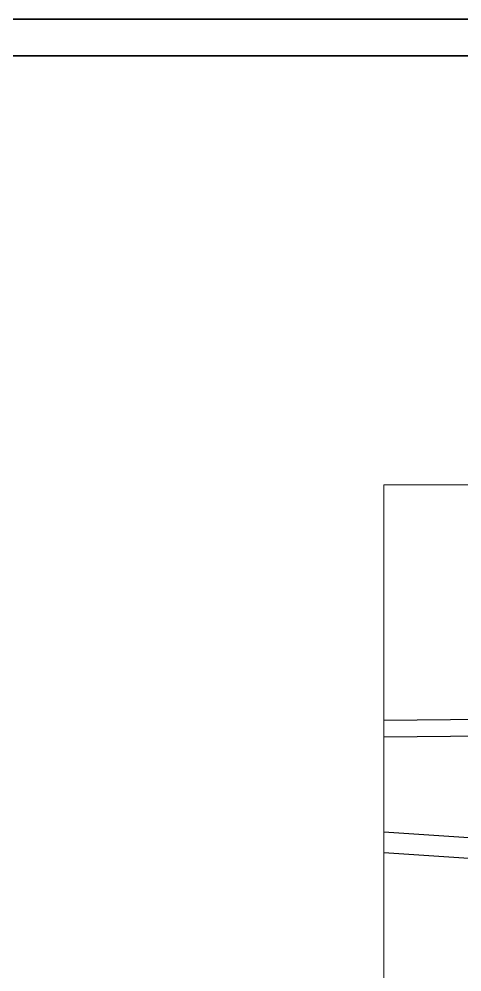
# Model space of a CAD drawing. Header units: millimetres. Extents: x 0 to 157650, y 0 to 89100.
# Drawn here: x 114006 to 123006, y 69723 to 89100 of the extents above; entities that cross this region are included whole.
import ezdxf

# ---------------------------------------------------------------- set-up
doc = ezdxf.new("R2010")
doc.units = ezdxf.units.MM
doc.header["$LTSCALE"] = 150
doc.layers.get('0').update_dxf_attribs({"lineweight": 18})
for name, color, linetype, lineweight in [('Border', 7, 'Continuous', 35), ('Visible', 7, 'Continuous', 25), ('Visible Narrow', 7, 'Continuous', 18)]:
    doc.layers.add(name, color=color, linetype=linetype, lineweight=lineweight)

# ---------------------------------------------------------------- blocks, each defined once
blk = doc.blocks.new('Borders Bigadan Border')
at = {"layer": 'Border'}
for p, q in [((0, 594), (1051, 594)), ((1046, 589), (20, 589))]:
    blk.add_line(p, q, dxfattribs=at)

msp = doc.modelspace()

# ---------------------------------------------------------------- linework, layer by layer
at = {"layer": 'Visible', "color": 9, "true_color": 0xc0c0c0}
for p, q in [((123837, 74862), (121416, 74839)), ((123840, 74519), (121416, 74497)), ((124074, 72388), (121416, 72564)), ((124047, 71970), (121416, 72144))]:
    msp.add_line(p, q, dxfattribs=at)
at = {"layer": 'Visible Narrow', "color": 9, "true_color": 0xc0c0c0}
for p, q in [((121416, 79631), (126181, 79631)), ((121416, 74839), (121416, 79631)), ((121416, 74839), (121416, 74497)), ((121416, 72564), (121416, 74497)), ((121416, 72564), (121416, 72144)), ((121416, 66352), (121416, 72144))]:
    msp.add_line(p, q, dxfattribs=at)

# ---------------------------------------------------------------- block references
at = {"xscale": 150, "yscale": 150, "zscale": 150}
msp.add_blockref('Borders Bigadan Border', (0, 0), dxfattribs=at)

doc.saveas('drawing.dxf')
